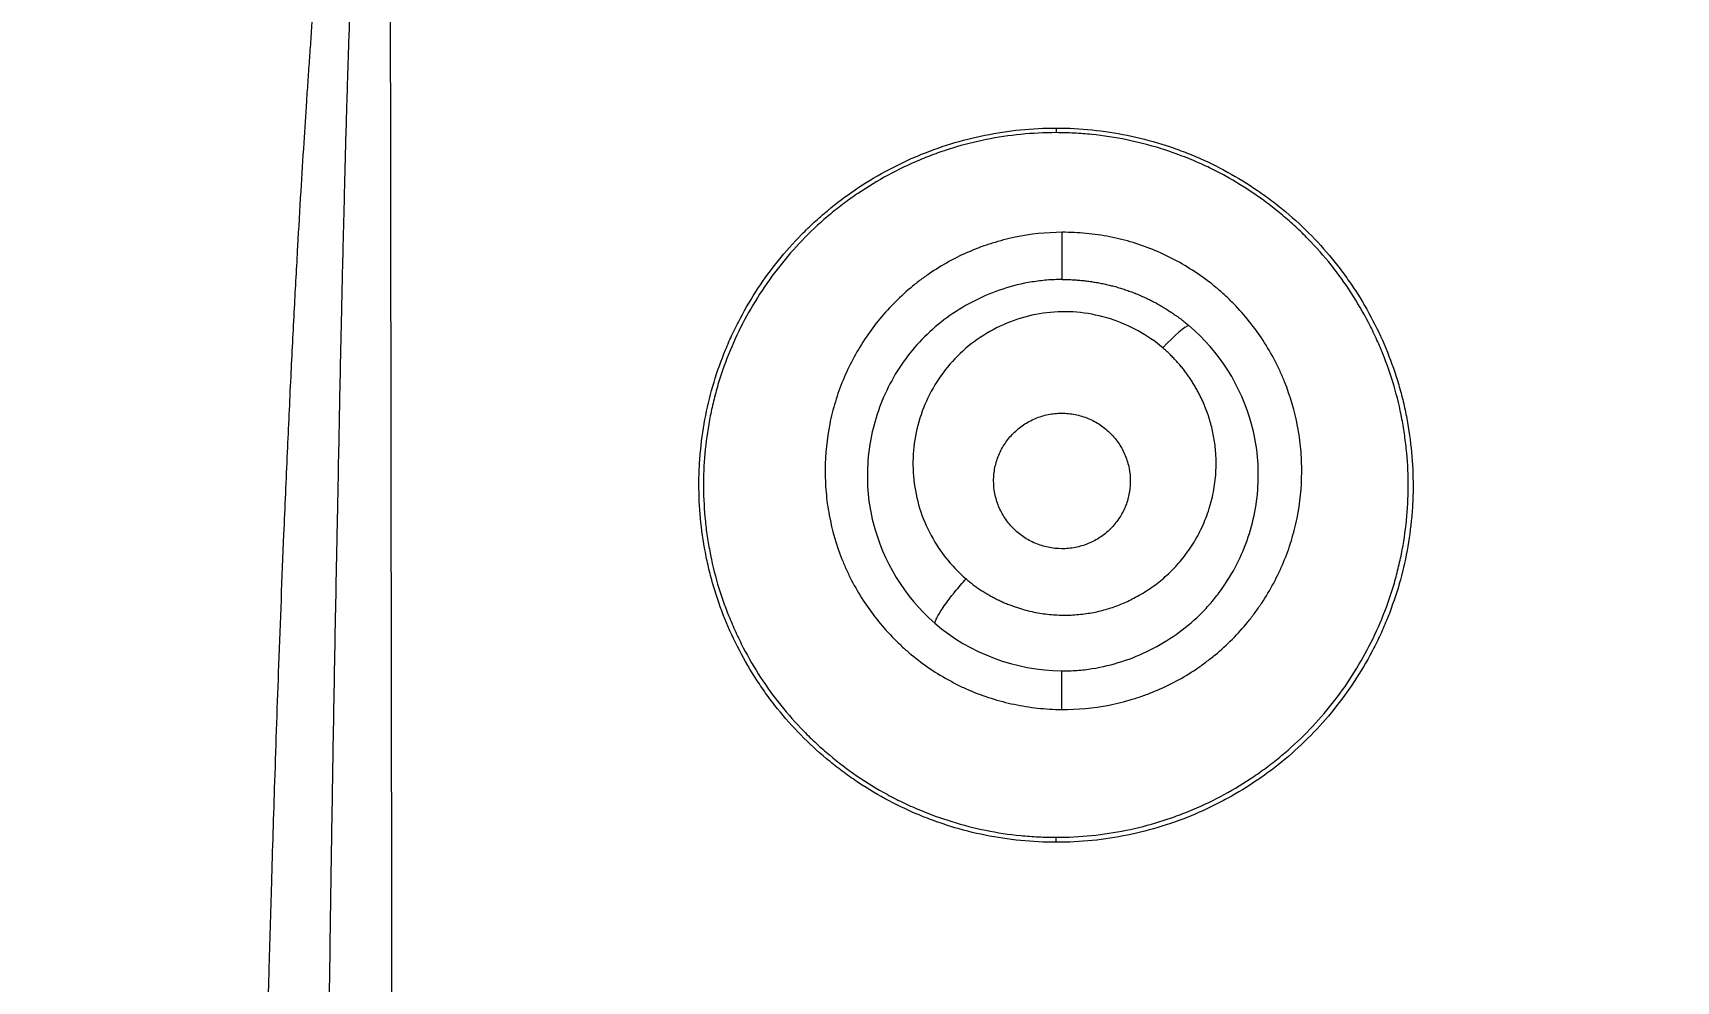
# Model space of a CAD drawing. Extents: x 541 to 1062, y 0 to 382.
# Drawn here: x 893.82 to 904.77, y 307.9 to 314.22 of the extents above; entities that cross this region are included whole.
import ezdxf

# ---------------------------------------------------------------- set-up
doc = ezdxf.new("R2010")
doc.units = 0
doc.header["$LTSCALE"] = 10
doc.header["$MEASUREMENT"] = 0
doc.header["$PDMODE"] = 3
doc.header["$PDSIZE"] = -10
doc.layers.get('0').update_dxf_attribs({"linetype": 'CONTINUOUS'})
doc.layers.get('DEFPOINTS').update_dxf_attribs({"linetype": 'CONTINUOUS'})
doc.layers.add('1', color=7, linetype='CONTINUOUS')
doc.styles.add('Daelim Dimension', font='')
doc.styles.get('Daelim Dimension').set_extended_font_data('NanumGothic')
doc.dimstyles.new('DEFAULT', dxfattribs={"dimscale": 2, "dimtxt": 2, "dimasz": 2, "dimexe": 0, "dimexo": 2, "dimgap": 1, "dimtad": 1, "dimdec": 1, "dimzin": 9, "dimdsep": 46, "dimtxsty": 'Daelim Dimension', "dimcen": 0.5, "dimclrd": 252, "dimclre": 252, "dimclrt": 3, "dimadec": 1, "dimazin": 0, "dimtfac": 1, "dimtdec": 1, "dimtix": 1, "dimtmove": 0, "dimatfit": 3, "dimfxl": 1, "dimtolj": 1, "dimtzin": 1, "dimlwd": 9, "dimlwe": 9, "dimarcsym": 0})

# ---------------------------------------------------------------- blocks, each defined once
blk = doc.blocks.new('*D10')
at = {"color": 5, "linetype": 'ByBlock', "lineweight": 9, "ltscale": 0.5, "transparency": 16777216}
for p, q in [((845.7, 280.073), (845.7, 341.221)), ((849.7, 341.221), (941.7, 341.221)), ((945.7, 280.074), (945.7, 341.221))]:
    blk.add_line(p, q, dxfattribs=at)
at = {"color": 5, "ltscale": 0.5, "transparency": 16777216}
for points in [[(849.7, 341.887), (849.7, 340.554), (845.7, 341.221)], [(941.7, 341.887), (941.7, 340.554), (945.7, 341.221)]]:
    blk.add_solid(points, dxfattribs=at)
at = {"layer": 'DEFPOINTS', "color": 0, "ltscale": 0.5, "transparency": 16777216}
for p in [(945.7, 341.221), (845.7, 276.073), (945.7, 276.074)]:
    blk.add_point(p, dxfattribs=at)
at = {"color": 7, "ltscale": 0.5, "transparency": 16777216, "insert": (895.7, 346.221), "char_height": 6, "attachment_point": 5, "style": 'Daelim Dimension'}
blk.add_mtext('\\A1;%%C100', dxfattribs=at)

msp = doc.modelspace()

# ---------------------------------------------------------------- linework, layer by layer
at = {"layer": '1', "color": 7, "linetype": 'Continuous', "lineweight": 13}
for p, q in [((900.641, 313.586), (900.641, 313.555)), ((900.679, 312.576), (900.679, 312.891)), ((900.676, 309.967), (900.676, 309.71)), ((900.641, 308.825), (900.641, 308.858))]:
    msp.add_line(p, q, dxfattribs=at)
at = {"layer": '1', "color": 7, "linetype": 'Continuous', "lineweight": 18}
for radius, start, end in [(45.353, 90, 267.6206), (45.353, 272.3738, 90), (41.78, 282.5334, 97.4666), (41.2, 90, 267.3523), (41.2, 272.6477, 90)]:
    msp.add_arc((895.7, 276.074), radius, start, end, dxfattribs=at)
at = {"layer": '1', "color": 7, "linetype": 'Continuous', "lineweight": 13}
msp.add_ellipse((901.339, 312.04), major_axis=(0.195, 0.228), ratio=0.145294, start_param=0.176647, end_param=1.338739, dxfattribs=at)
at = {"layer": '1', "color": 7, "linetype": 'Continuous', "lineweight": 18}
for points, weights in [([(895.7, 326.074), (868.439, 326.074), (845.7, 307.335), (845.7, 276.074)], [1, 0.732970788325, 0.639202598139, 0.718695429443]), ([(945.7, 276.074), (945.7, 307.335), (922.962, 326.074), (895.7, 326.074)], [0.718695432068, 0.639202599743, 0.732970789054, 1]), ([(895.7, 321.97), (847.662, 321.97), (829.279, 277.589), (863.247, 243.621)], [1, 0.588455621577, 0.588455621577, 1]), ([(928.153, 243.621), (962.121, 277.589), (943.738, 321.97), (895.7, 321.97)], [1, 0.588455621576, 0.588455621576, 1])]:
    msp.add_rational_spline(points, weights, degree=3, dxfattribs=at)
at = {"layer": '1', "color": 7, "linetype": 'Continuous', "lineweight": 13}
for points, knots in [([(853.335, 276.074), (853.335, 278.847), (853.608, 281.62), (854.69, 287.059), (855.499, 289.725), (857.621, 294.849), (858.934, 297.306), (862.015, 301.917), (863.783, 304.07), (867.704, 307.992), (869.858, 309.759), (874.469, 312.84), (876.926, 314.154), (882.05, 316.276), (884.716, 317.085), (890.155, 318.167), (892.927, 318.44), (895.7, 318.44)], [0, 0, 0, 0, 0.125, 0.125, 0.25, 0.25, 0.375, 0.375, 0.5, 0.5, 0.625, 0.625, 0.75, 0.75, 0.875, 0.875, 1, 1, 1, 1]), ([(895.7, 318.44), (898.473, 318.44), (901.246, 318.167), (906.685, 317.085), (909.351, 316.276), (914.474, 314.154), (916.932, 312.84), (921.543, 309.759), (923.696, 307.992), (927.618, 304.07), (929.385, 301.917), (932.466, 297.306), (933.779, 294.849), (935.902, 289.725), (936.71, 287.059), (937.792, 281.62), (938.065, 278.847), (938.065, 276.074)], [0, 0, 0, 0, 0.125, 0.125, 0.25, 0.25, 0.375, 0.375, 0.5, 0.5, 0.625, 0.625, 0.75, 0.75, 0.875, 0.875, 1, 1, 1, 1]), ([(896.199, 316.736), (896.199, 316.675), (896.199, 316.553), (896.199, 316.37), (896.2, 316.187), (896.2, 316.006), (896.2, 315.825), (896.2, 315.644), (896.2, 315.465), (896.201, 315.286), (896.201, 315.107), (896.201, 314.93), (896.201, 314.753), (896.202, 314.577), (896.202, 314.401), (896.202, 314.226), (896.202, 314.052), (896.202, 313.878), (896.203, 313.706), (896.203, 313.534), (896.203, 313.362), (896.203, 313.191), (896.203, 313.021), (896.204, 312.852), (896.204, 312.683), (896.204, 312.515), (896.204, 312.348), (896.205, 312.181), (896.205, 312.016), (896.205, 311.85), (896.205, 311.686), (896.205, 311.522), (896.206, 311.359), (896.206, 311.197), (896.206, 311.035), (896.206, 310.874), (896.206, 310.714), (896.207, 310.555), (896.207, 310.396), (896.207, 310.238), (896.207, 310.08), (896.207, 309.924), (896.208, 309.768), (896.208, 309.612), (896.208, 309.458), (896.208, 309.304), (896.209, 309.151), (896.209, 308.999), (896.209, 308.847), (896.209, 308.696), (896.209, 308.546), (896.21, 308.397), (896.21, 308.248), (896.21, 308.1), (896.21, 307.953), (896.21, 307.806), (896.211, 307.66), (896.211, 307.515), (896.211, 307.371), (896.211, 307.227), (896.211, 307.084), (896.212, 306.942), (896.212, 306.801), (896.212, 306.66), (896.212, 306.52), (896.212, 306.381), (896.213, 306.242), (896.213, 306.104), (896.213, 305.967), (896.213, 305.831), (896.213, 305.695), (896.214, 305.561), (896.214, 305.427), (896.214, 305.293), (896.214, 305.161), (896.214, 305.029), (896.215, 304.941), (896.215, 304.897)], [0, 0, 0, 0, 0.015717, 0.031369, 0.046957, 0.06248, 0.077939, 0.093334, 0.108664, 0.12393, 0.139132, 0.154269, 0.169341, 0.184349, 0.199293, 0.214173, 0.228988, 0.243738, 0.258424, 0.273046, 0.287603, 0.302096, 0.316525, 0.330889, 0.345188, 0.359424, 0.373594, 0.387701, 0.401743, 0.41572, 0.429634, 0.443482, 0.457267, 0.470987, 0.484642, 0.498233, 0.51176, 0.525222, 0.53862, 0.551953, 0.565222, 0.578427, 0.591567, 0.604643, 0.617654, 0.630601, 0.643483, 0.656302, 0.669055, 0.681744, 0.694369, 0.70693, 0.719425, 0.731857, 0.744224, 0.756527, 0.768765, 0.780939, 0.793048, 0.805093, 0.817074, 0.82899, 0.840842, 0.852629, 0.864352, 0.87601, 0.887604, 0.899134, 0.910599, 0.921999, 0.933336, 0.944607, 0.955815, 0.966958, 0.978036, 0.98905, 1, 1, 1, 1]), ([(895.328, 305.023), (895.329, 305.078), (895.331, 305.191), (895.334, 305.36), (895.338, 305.532), (895.341, 305.706), (895.345, 305.882), (895.349, 306.06), (895.353, 306.24), (895.357, 306.423), (895.361, 306.608), (895.365, 306.795), (895.369, 306.984), (895.374, 307.175), (895.379, 307.369), (895.384, 307.564), (895.389, 307.762), (895.398, 308.091), (895.412, 308.581), (895.433, 309.263), (895.46, 310.039), (895.488, 310.77), (895.516, 311.41), (895.539, 311.912), (895.562, 312.37), (895.585, 312.782), (895.606, 313.15), (895.626, 313.473), (895.642, 313.721), (895.655, 313.91), (895.665, 314.053), (895.675, 314.197), (895.684, 314.341), (895.694, 314.476), (895.703, 314.604), (895.712, 314.724), (895.722, 314.843), (895.732, 314.962), (895.742, 315.082), (895.753, 315.202), (895.765, 315.324), (895.777, 315.445), (895.79, 315.563), (895.804, 315.68), (895.817, 315.794), (895.832, 315.905), (895.846, 316.014), (895.862, 316.121), (895.877, 316.226), (895.893, 316.328), (895.91, 316.427), (895.927, 316.525), (895.938, 316.589), (895.944, 316.62)], [0, 0, 0, 0, 0.014175, 0.028544, 0.043108, 0.057865, 0.072817, 0.087962, 0.103301, 0.118833, 0.134559, 0.150477, 0.166589, 0.182894, 0.199391, 0.216081, 0.232963, 0.250037, 0.300206, 0.358598, 0.425191, 0.499955, 0.547181, 0.590552, 0.630077, 0.665764, 0.697619, 0.725648, 0.749859, 0.762374, 0.774885, 0.787393, 0.799897, 0.812397, 0.822838, 0.833274, 0.843703, 0.854126, 0.864544, 0.874956, 0.885769, 0.896382, 0.906795, 0.917008, 0.927021, 0.936835, 0.94645, 0.955868, 0.965088, 0.97411, 0.982936, 0.991566, 1, 1, 1, 1]), ([(900.679, 312.576), (900.645, 312.576), (900.612, 312.575), (900.545, 312.569), (900.512, 312.565), (900.413, 312.549), (900.218, 312.502), (899.98, 312.381), (899.827, 312.256), (899.733, 312.165), (899.689, 312.117), (899.571, 311.962), (899.445, 311.731), (899.391, 311.473), (899.38, 311.278), (899.381, 311.213), (899.393, 311.083), (899.45, 310.759), (899.626, 310.463), (899.832, 310.285)], [0, 0, 0, 0, 0.03125, 0.03125, 0.0625, 0.0625, 0.125, 0.25, 0.3125, 0.3125, 0.375, 0.375, 0.5, 0.625, 0.625, 0.6875, 0.6875, 0.75, 1, 1, 1, 1]), ([(900.679, 312.576), (900.685, 312.576), (900.696, 312.576), (900.713, 312.576), (900.73, 312.576), (900.747, 312.575), (900.764, 312.574), (900.781, 312.573), (900.798, 312.571), (900.815, 312.57), (900.832, 312.568), (900.849, 312.566), (900.866, 312.564), (900.883, 312.561), (900.9, 312.558), (900.917, 312.556), (900.934, 312.552), (900.951, 312.549), (900.968, 312.545), (900.984, 312.541), (901.001, 312.537), (901.018, 312.533), (901.035, 312.529), (901.051, 312.524), (901.068, 312.519), (901.084, 312.514), (901.101, 312.508), (901.117, 312.502), (901.133, 312.497), (901.15, 312.491), (901.166, 312.484), (901.182, 312.478), (901.198, 312.471), (901.214, 312.464), (901.23, 312.457), (901.246, 312.449), (901.261, 312.442), (901.277, 312.434), (901.292, 312.426), (901.308, 312.418), (901.323, 312.409), (901.338, 312.4), (901.353, 312.392), (901.368, 312.382), (901.383, 312.373), (901.398, 312.364), (901.413, 312.354), (901.427, 312.344), (901.441, 312.334), (901.456, 312.324), (901.47, 312.313), (901.484, 312.302), (901.498, 312.292), (901.511, 312.28), (901.52, 312.273), (901.525, 312.269)], [0, 0, 0, 0, 0.018475, 0.036965, 0.05547, 0.073989, 0.092523, 0.111071, 0.129635, 0.148213, 0.166806, 0.185414, 0.204036, 0.222674, 0.241326, 0.259994, 0.278677, 0.297374, 0.316087, 0.334815, 0.353558, 0.372316, 0.391089, 0.409878, 0.428682, 0.447501, 0.466335, 0.485185, 0.50405, 0.522931, 0.541827, 0.560738, 0.579665, 0.598607, 0.617565, 0.636538, 0.655527, 0.674531, 0.693551, 0.712586, 0.731637, 0.750704, 0.769787, 0.788885, 0.807998, 0.827128, 0.846273, 0.865433, 0.88461, 0.903802, 0.92301, 0.942234, 0.961474, 0.980729, 1, 1, 1, 1]), ([(900.676, 309.968), (900.71, 309.967), (900.744, 309.968), (900.813, 309.973), (900.846, 309.977), (900.947, 309.993), (901.146, 310.041), (901.391, 310.164), (901.573, 310.314), (901.642, 310.387), (901.686, 310.437), (901.707, 310.463), (901.806, 310.596), (901.931, 310.831), (901.981, 311.091), (901.989, 311.287), (901.987, 311.353), (901.972, 311.484), (901.91, 311.807), (901.729, 312.097), (901.525, 312.269)], [0, 0, 0, 0, 0.03125, 0.03125, 0.0625, 0.0625, 0.125, 0.25, 0.3125, 0.34375, 0.34375, 0.375, 0.375, 0.5, 0.625, 0.625, 0.6875, 0.6875, 0.75, 1, 1, 1, 1]), ([(899.832, 310.285), (899.832, 310.289), (899.834, 310.294), (899.839, 310.308), (899.842, 310.316), (899.853, 310.336), (899.859, 310.347), (899.875, 310.373), (899.884, 310.386), (899.904, 310.416), (899.916, 310.431), (899.939, 310.462), (899.952, 310.478), (899.977, 310.509), (899.99, 310.525), (900.015, 310.554), (900.028, 310.568), (900.04, 310.581)], [0, 0, 0, 0, 0.125, 0.125, 0.25, 0.25, 0.375, 0.375, 0.5, 0.5, 0.625, 0.625, 0.75, 0.75, 0.875, 0.875, 1, 1, 1, 1])]:
    msp.add_open_spline(points, degree=3, knots=knots, dxfattribs=at)
at = {"layer": '1', "color": 7, "linetype": 'Continuous', "lineweight": 18}
for points, knots in [([(896.202, 316.897), (897.784, 316.867), (899.363, 316.745), (902.497, 316.318), (904.05, 316.014), (907.11, 315.226), (908.617, 314.744), (911.562, 313.607), (913.001, 312.953), (915.792, 311.483), (917.144, 310.667), (919.743, 308.884), (920.99, 307.917), (923.362, 305.846), (924.488, 304.742), (926.601, 302.412), (927.59, 301.186), (928.503, 299.907)], [0, 0, 0, 0, 0.125, 0.125, 0.25, 0.25, 0.375, 0.375, 0.5, 0.5, 0.625, 0.625, 0.75, 0.75, 0.875, 0.875, 1, 1, 1, 1]), ([(896.199, 316.736), (899.363, 316.692), (902.534, 316.27), (908.607, 314.734), (911.533, 313.624), (917.157, 310.695), (919.746, 308.931), (923.298, 305.856), (924.429, 304.758), (926.035, 303.005), (926.554, 302.406), (927.31, 301.489), (927.558, 301.18), (928.04, 300.551), (928.282, 300.236), (928.503, 299.907)], [0, 0, 0, 0, 0.25, 0.25, 0.5, 0.5, 0.75, 0.75, 0.875, 0.875, 0.9375, 0.9375, 0.96875, 0.96875, 1, 1, 1, 1]), ([(895.765, 304.952), (895.765, 304.968), (895.765, 304.998), (895.766, 305.044), (895.766, 305.091), (895.767, 305.137), (895.767, 305.183), (895.768, 305.229), (895.768, 305.275), (895.768, 305.321), (895.769, 305.367), (895.769, 305.413), (895.77, 305.459), (895.77, 305.505), (895.771, 305.551), (895.771, 305.597), (895.772, 305.643), (895.772, 305.689), (895.773, 305.735), (895.773, 305.781), (895.774, 305.828), (895.774, 305.874), (895.774, 305.92), (895.775, 305.966), (895.775, 306.012), (895.776, 306.058), (895.776, 306.104), (895.777, 306.15), (895.777, 306.196), (895.778, 306.242), (895.778, 306.288), (895.779, 306.334), (895.779, 306.38), (895.78, 306.425), (895.78, 306.471), (895.781, 306.517), (895.781, 306.563), (895.782, 306.609), (895.783, 306.655), (895.783, 306.701), (895.784, 306.747), (895.784, 306.793), (895.785, 306.839), (895.785, 306.885), (895.786, 306.931), (895.786, 306.977), (895.787, 307.023), (895.787, 307.069), (895.788, 307.114), (895.789, 307.16), (895.789, 307.206), (895.79, 307.252), (895.79, 307.298), (895.791, 307.344), (895.791, 307.39), (895.792, 307.436), (895.793, 307.481), (895.793, 307.527), (895.794, 307.573), (895.794, 307.619), (895.795, 307.665), (895.796, 307.711), (895.796, 307.757), (895.797, 307.802), (895.797, 307.848), (895.798, 307.894), (895.799, 307.94), (895.799, 307.986), (895.8, 308.031), (895.801, 308.077), (895.801, 308.123), (895.802, 308.169), (895.802, 308.215), (895.803, 308.26), (895.804, 308.306), (895.804, 308.352), (895.805, 308.398), (895.806, 308.443), (895.806, 308.489), (895.807, 308.535), (895.808, 308.581), (895.808, 308.626), (895.809, 308.672), (895.81, 308.718), (895.811, 308.764), (895.811, 308.809), (895.812, 308.855), (895.813, 308.901), (895.813, 308.946), (895.814, 308.992), (895.815, 309.038), (895.816, 309.083), (895.816, 309.129), (895.817, 309.175), (895.818, 309.221), (895.819, 309.266), (895.819, 309.312), (895.82, 309.358), (895.821, 309.403), (895.822, 309.449), (895.822, 309.494), (895.823, 309.54), (895.824, 309.586), (895.825, 309.631), (895.826, 309.677), (895.826, 309.723), (895.827, 309.768), (895.828, 309.814), (895.829, 309.859), (895.83, 309.905), (895.83, 309.951), (895.831, 309.996), (895.832, 310.042), (895.833, 310.087), (895.834, 310.133), (895.835, 310.178), (895.835, 310.224), (895.836, 310.27), (895.837, 310.315), (895.838, 310.361), (895.839, 310.406), (895.84, 310.452), (895.841, 310.497), (895.842, 310.543), (895.842, 310.588), (895.843, 310.634), (895.844, 310.679), (895.845, 310.725), (895.846, 310.77), (895.847, 310.821), (895.848, 310.877), (895.85, 310.962), (895.853, 311.123), (895.858, 311.371), (895.864, 311.688), (895.871, 312.036), (895.879, 312.412), (895.889, 312.821), (895.9, 313.26), (895.909, 313.62), (895.918, 313.893), (895.923, 314.074), (895.93, 314.268), (895.938, 314.474), (895.947, 314.692), (895.957, 314.922), (895.972, 315.221), (895.992, 315.56), (896.015, 315.91), (896.036, 316.186), (896.053, 316.387), (896.064, 316.515), (896.07, 316.575), (896.072, 316.593)], [0, 0, 0, 0, 0.003907, 0.007815, 0.011722, 0.015629, 0.019537, 0.023444, 0.027351, 0.031258, 0.035166, 0.039073, 0.04298, 0.046887, 0.050794, 0.054701, 0.058609, 0.062516, 0.066423, 0.07033, 0.074237, 0.078144, 0.082051, 0.085958, 0.089865, 0.093772, 0.097679, 0.101586, 0.105493, 0.109399, 0.113306, 0.117213, 0.12112, 0.125027, 0.128933, 0.13284, 0.136747, 0.140654, 0.14456, 0.148467, 0.152374, 0.15628, 0.160187, 0.164093, 0.168, 0.171907, 0.175813, 0.17972, 0.183626, 0.187532, 0.191439, 0.195345, 0.199252, 0.203158, 0.207064, 0.210971, 0.214877, 0.218783, 0.22269, 0.226596, 0.230502, 0.234408, 0.238314, 0.24222, 0.246127, 0.250033, 0.253939, 0.257845, 0.261751, 0.265657, 0.269563, 0.273469, 0.277375, 0.281281, 0.285186, 0.289092, 0.292998, 0.296904, 0.30081, 0.304715, 0.308621, 0.312527, 0.316432, 0.320338, 0.324244, 0.328149, 0.332055, 0.33596, 0.339866, 0.343771, 0.347677, 0.351582, 0.355488, 0.359393, 0.363299, 0.367204, 0.371109, 0.375015, 0.37892, 0.382825, 0.38673, 0.390635, 0.394541, 0.398446, 0.402351, 0.406256, 0.410161, 0.414066, 0.417971, 0.421876, 0.425781, 0.429686, 0.433591, 0.437495, 0.4414, 0.445305, 0.44921, 0.453115, 0.457019, 0.460924, 0.464829, 0.468733, 0.472638, 0.476543, 0.480447, 0.484352, 0.488256, 0.492161, 0.496065, 0.499969, 0.5052, 0.510598, 0.521893, 0.546481, 0.574462, 0.603651, 0.636259, 0.671516, 0.70942, 0.749973, 0.764611, 0.780325, 0.797114, 0.814977, 0.83391, 0.853911, 0.874975, 0.91197, 0.942477, 0.966515, 0.984104, 0.995262, 1, 1, 1, 1]), ([(900.641, 308.825), (900.561, 308.825), (900.481, 308.829), (900.323, 308.845), (900.167, 308.868), (900.013, 308.907), (899.899, 308.943), (899.861, 308.956), (899.786, 308.983), (899.749, 308.997), (899.64, 309.044), (899.498, 309.112), (899.364, 309.194), (899.266, 309.261), (899.234, 309.284), (899.171, 309.332), (899.14, 309.356), (899.05, 309.432), (898.935, 309.538), (898.832, 309.654), (898.759, 309.745), (898.735, 309.776), (898.689, 309.84), (898.667, 309.872), (898.603, 309.97), (898.525, 310.104), (898.428, 310.313), (898.378, 310.458), (898.345, 310.57), (898.335, 310.607), (898.317, 310.682), (898.309, 310.72), (898.287, 310.833), (898.265, 310.984), (898.259, 311.136), (898.259, 311.251), (898.26, 311.29), (898.264, 311.366), (898.267, 311.405), (898.278, 311.52), (898.301, 311.671), (898.356, 311.893), (898.407, 312.037), (898.444, 312.126), (898.451, 312.144), (898.467, 312.18), (898.475, 312.197), (898.5, 312.25), (898.517, 312.284), (898.571, 312.386), (898.649, 312.519), (898.74, 312.643), (898.837, 312.762), (898.888, 312.82), (898.971, 312.904), (898.999, 312.931), (899.056, 312.984), (899.086, 313.01), (899.175, 313.084), (899.299, 313.178), (899.432, 313.259), (899.536, 313.315), (899.571, 313.333), (899.624, 313.359), (899.642, 313.367), (899.679, 313.384), (899.769, 313.423), (899.936, 313.484), (900.088, 313.522), (900.243, 313.554), (900.321, 313.566), (900.481, 313.582), (900.561, 313.586), (900.641, 313.586)], [0, 0, 0, 0, 0.03125, 0.03125, 0.0625, 0.09375, 0.09375, 0.109375, 0.109375, 0.125, 0.125, 0.15625, 0.1875, 0.1875, 0.203125, 0.203125, 0.21875, 0.21875, 0.25, 0.28125, 0.28125, 0.296875, 0.296875, 0.3125, 0.3125, 0.34375, 0.375, 0.40625, 0.40625, 0.421875, 0.421875, 0.4375, 0.4375, 0.46875, 0.5, 0.5, 0.515625, 0.515625, 0.53125, 0.53125, 0.5625, 0.59375, 0.625, 0.625, 0.632813, 0.632813, 0.640625, 0.640625, 0.65625, 0.65625, 0.6875, 0.71875, 0.71875, 0.75, 0.75, 0.765625, 0.765625, 0.78125, 0.78125, 0.8125, 0.84375, 0.84375, 0.859375, 0.859375, 0.867188, 0.867188, 0.875, 0.90625, 0.9375, 0.9375, 0.96875, 0.96875, 1, 1, 1, 1]), ([(900.641, 313.586), (900.721, 313.586), (900.88, 313.577), (901.115, 313.541), (901.268, 313.502), (901.383, 313.467), (901.421, 313.454), (901.495, 313.426), (901.532, 313.412), (901.642, 313.365), (901.783, 313.296), (901.918, 313.214), (902.015, 313.147), (902.047, 313.124), (902.11, 313.076), (902.141, 313.052), (902.231, 312.976), (902.346, 312.869), (902.449, 312.753), (902.522, 312.662), (902.545, 312.631), (902.591, 312.567), (902.613, 312.535), (902.677, 312.437), (902.755, 312.303), (902.851, 312.094), (902.901, 311.949), (902.934, 311.838), (902.944, 311.8), (902.962, 311.725), (902.97, 311.688), (902.991, 311.575), (903.012, 311.425), (903.019, 311.273), (903.019, 311.158), (903.018, 311.12), (903.014, 311.043), (903.011, 311.005), (902.999, 310.891), (902.977, 310.74), (902.922, 310.519), (902.871, 310.375), (902.834, 310.286), (902.827, 310.268), (902.811, 310.233), (902.804, 310.215), (902.779, 310.163), (902.762, 310.129), (902.708, 310.027), (902.63, 309.895), (902.54, 309.771), (902.443, 309.651), (902.392, 309.593), (902.282, 309.482), (902.225, 309.429), (902.106, 309.329), (901.982, 309.236), (901.849, 309.154), (901.746, 309.098), (901.711, 309.08), (901.657, 309.054), (901.639, 309.045), (901.603, 309.029), (901.513, 308.989), (901.346, 308.928), (901.194, 308.889), (901.039, 308.857), (900.961, 308.845), (900.801, 308.829), (900.721, 308.825), (900.641, 308.825)], [0, 0, 0, 0, 0.03125, 0.0625, 0.09375, 0.09375, 0.109375, 0.109375, 0.125, 0.125, 0.15625, 0.1875, 0.1875, 0.203125, 0.203125, 0.21875, 0.21875, 0.25, 0.28125, 0.28125, 0.296875, 0.296875, 0.3125, 0.3125, 0.34375, 0.375, 0.40625, 0.40625, 0.421875, 0.421875, 0.4375, 0.4375, 0.46875, 0.5, 0.5, 0.515625, 0.515625, 0.53125, 0.53125, 0.5625, 0.59375, 0.625, 0.625, 0.632812, 0.632812, 0.640625, 0.640625, 0.65625, 0.65625, 0.6875, 0.71875, 0.71875, 0.75, 0.75, 0.78125, 0.78125, 0.8125, 0.84375, 0.84375, 0.859375, 0.859375, 0.867187, 0.867187, 0.875, 0.90625, 0.9375, 0.9375, 0.96875, 0.96875, 1, 1, 1, 1]), ([(900.641, 313.555), (900.562, 313.555), (900.483, 313.551), (900.328, 313.536), (900.174, 313.513), (900.023, 313.475), (899.911, 313.44), (899.874, 313.428), (899.8, 313.401), (899.764, 313.387), (899.657, 313.342), (899.518, 313.275), (899.386, 313.195), (899.29, 313.131), (899.259, 313.108), (899.212, 313.073), (899.197, 313.061), (899.166, 313.037), (899.091, 312.977), (898.965, 312.86), (898.863, 312.747), (898.767, 312.629), (898.722, 312.567), (898.637, 312.439), (898.598, 312.374), (898.527, 312.24), (898.463, 312.104), (898.412, 311.961), (898.379, 311.853), (898.369, 311.816), (898.351, 311.742), (898.342, 311.705), (898.305, 311.519), (898.29, 311.37), (898.289, 311.144), (898.292, 311.068), (898.301, 310.973), (898.303, 310.954), (898.307, 310.916), (898.314, 310.86), (898.324, 310.804), (898.345, 310.692), (898.38, 310.545), (898.43, 310.402), (898.473, 310.296), (898.488, 310.261), (898.52, 310.191), (898.537, 310.156), (898.59, 310.054), (898.667, 309.922), (898.801, 309.736), (898.904, 309.621), (898.985, 309.537), (899.013, 309.51), (899.07, 309.457), (899.099, 309.432), (899.188, 309.357), (899.312, 309.263), (899.444, 309.182), (899.547, 309.126), (899.581, 309.109), (899.652, 309.074), (899.688, 309.058), (899.797, 309.012), (899.944, 308.959), (900.17, 308.901), (900.325, 308.877), (900.443, 308.866), (900.483, 308.863), (900.562, 308.859), (900.601, 308.858), (900.641, 308.858)], [0, 0, 0, 0, 0.03125, 0.03125, 0.0625, 0.09375, 0.09375, 0.109375, 0.109375, 0.125, 0.125, 0.15625, 0.1875, 0.1875, 0.203125, 0.203125, 0.210937, 0.210937, 0.21875, 0.25, 0.28125, 0.28125, 0.3125, 0.3125, 0.34375, 0.34375, 0.375, 0.40625, 0.40625, 0.421875, 0.421875, 0.4375, 0.4375, 0.5, 0.5, 0.53125, 0.53125, 0.539062, 0.539062, 0.546875, 0.5625, 0.5625, 0.59375, 0.625, 0.625, 0.640625, 0.640625, 0.65625, 0.65625, 0.6875, 0.71875, 0.75, 0.75, 0.765625, 0.765625, 0.78125, 0.78125, 0.8125, 0.84375, 0.84375, 0.859375, 0.859375, 0.875, 0.875, 0.90625, 0.9375, 0.96875, 0.96875, 0.984375, 0.984375, 1, 1, 1, 1]), ([(900.641, 308.858), (900.72, 308.858), (900.798, 308.862), (900.953, 308.878), (901.107, 308.901), (901.257, 308.94), (901.369, 308.974), (901.406, 308.987), (901.48, 309.014), (901.516, 309.028), (901.623, 309.073), (901.762, 309.14), (901.893, 309.22), (901.989, 309.285), (902.02, 309.307), (902.066, 309.342), (902.082, 309.354), (902.112, 309.378), (902.187, 309.439), (902.313, 309.555), (902.465, 309.725), (902.555, 309.848), (902.64, 309.976), (902.678, 310.042), (902.749, 310.175), (902.813, 310.312), (902.864, 310.454), (902.897, 310.562), (902.907, 310.599), (902.925, 310.673), (902.934, 310.71), (902.971, 310.895), (902.986, 311.044), (902.987, 311.27), (902.984, 311.345), (902.975, 311.44), (902.973, 311.459), (902.968, 311.497), (902.961, 311.553), (902.952, 311.609), (902.931, 311.721), (902.895, 311.867), (902.846, 312.01), (902.803, 312.116), (902.788, 312.151), (902.756, 312.221), (902.74, 312.255), (902.686, 312.358), (902.609, 312.49), (902.476, 312.675), (902.374, 312.79), (902.306, 312.86), (902.293, 312.873), (902.265, 312.901), (902.251, 312.914), (902.208, 312.954), (902.179, 312.979), (902.09, 313.054), (901.967, 313.148), (901.835, 313.229), (901.733, 313.285), (901.698, 313.303), (901.628, 313.337), (901.592, 313.353), (901.483, 313.399), (901.337, 313.453), (901.111, 313.511), (900.956, 313.535), (900.838, 313.547), (900.799, 313.55), (900.72, 313.554), (900.68, 313.555), (900.641, 313.555)], [0, 0, 0, 0, 0.03125, 0.03125, 0.0625, 0.09375, 0.09375, 0.109375, 0.109375, 0.125, 0.125, 0.15625, 0.1875, 0.1875, 0.203125, 0.203125, 0.210937, 0.210937, 0.21875, 0.25, 0.28125, 0.3125, 0.3125, 0.34375, 0.34375, 0.375, 0.40625, 0.40625, 0.421875, 0.421875, 0.4375, 0.4375, 0.5, 0.5, 0.53125, 0.53125, 0.539062, 0.539062, 0.546875, 0.5625, 0.5625, 0.59375, 0.625, 0.625, 0.640625, 0.640625, 0.65625, 0.65625, 0.6875, 0.71875, 0.75, 0.75, 0.757813, 0.757813, 0.765625, 0.765625, 0.78125, 0.78125, 0.8125, 0.84375, 0.84375, 0.859375, 0.859375, 0.875, 0.875, 0.90625, 0.9375, 0.96875, 0.96875, 0.984375, 0.984375, 1, 1, 1, 1]), ([(900.679, 312.891), (900.573, 312.89), (900.468, 312.879), (900.315, 312.847), (900.264, 312.834), (900.188, 312.81), (900.163, 312.802), (900.114, 312.784), (900.09, 312.774), (899.969, 312.723), (899.879, 312.673), (899.771, 312.599), (899.75, 312.584), (899.709, 312.553), (899.688, 312.536), (899.629, 312.486), (899.591, 312.451), (899.483, 312.341), (899.419, 312.262), (899.334, 312.132), (899.308, 312.088), (899.26, 311.998), (899.217, 311.906), (899.183, 311.81), (899.161, 311.737), (899.154, 311.712), (899.141, 311.663), (899.136, 311.638), (899.111, 311.513), (899.101, 311.412), (899.1, 311.26), (899.102, 311.209), (899.109, 311.132), (899.111, 311.106), (899.118, 311.056), (899.123, 311.031), (899.146, 310.905), (899.174, 310.808), (899.222, 310.689), (899.232, 310.665), (899.253, 310.618), (899.265, 310.594), (899.3, 310.525), (899.326, 310.481), (899.41, 310.351), (899.474, 310.27), (899.564, 310.176), (899.583, 310.158), (899.621, 310.122), (899.641, 310.104), (899.701, 310.054), (899.783, 309.99), (899.872, 309.935), (899.941, 309.897), (899.964, 309.885), (900.011, 309.861), (900.035, 309.85), (900.157, 309.798), (900.257, 309.766), (900.412, 309.734), (900.464, 309.725), (900.543, 309.717), (900.57, 309.714), (900.623, 309.711), (900.649, 309.71), (900.676, 309.71)], [0, 0, 0, 0, 0.0625, 0.0625, 0.09375, 0.09375, 0.109375, 0.109375, 0.125, 0.125, 0.1875, 0.1875, 0.203125, 0.203125, 0.21875, 0.21875, 0.25, 0.25, 0.3125, 0.3125, 0.34375, 0.34375, 0.375, 0.40625, 0.40625, 0.421875, 0.421875, 0.4375, 0.4375, 0.5, 0.5, 0.53125, 0.53125, 0.546875, 0.546875, 0.5625, 0.5625, 0.625, 0.625, 0.640625, 0.640625, 0.65625, 0.65625, 0.6875, 0.6875, 0.75, 0.75, 0.765625, 0.765625, 0.78125, 0.78125, 0.8125, 0.84375, 0.84375, 0.859375, 0.859375, 0.875, 0.875, 0.9375, 0.9375, 0.96875, 0.96875, 0.984375, 0.984375, 1, 1, 1, 1]), ([(900.676, 309.71), (900.783, 309.709), (900.889, 309.719), (901.044, 309.75), (901.096, 309.763), (901.172, 309.786), (901.197, 309.794), (901.247, 309.812), (901.272, 309.821), (901.394, 309.872), (901.486, 309.921), (901.595, 309.994), (901.616, 310.01), (901.658, 310.041), (901.679, 310.057), (901.74, 310.107), (901.816, 310.178), (901.885, 310.254), (901.935, 310.314), (901.95, 310.335), (901.981, 310.377), (901.996, 310.398), (902.068, 310.506), (902.116, 310.597), (902.175, 310.739), (902.193, 310.787), (902.215, 310.861), (902.222, 310.886), (902.235, 310.936), (902.24, 310.961), (902.266, 311.087), (902.276, 311.189), (902.277, 311.342), (902.275, 311.394), (902.266, 311.497), (902.259, 311.548), (902.23, 311.699), (902.201, 311.798), (902.153, 311.918), (902.143, 311.942), (902.121, 311.989), (902.109, 312.013), (902.073, 312.082), (902.047, 312.127), (901.962, 312.257), (901.897, 312.338), (901.805, 312.433), (901.786, 312.451), (901.747, 312.487), (901.727, 312.505), (901.667, 312.555), (901.583, 312.618), (901.493, 312.673), (901.423, 312.711), (901.399, 312.723), (901.351, 312.747), (901.327, 312.758), (901.204, 312.809), (901.103, 312.84), (900.972, 312.866), (900.946, 312.87), (900.893, 312.878), (900.867, 312.881), (900.787, 312.889), (900.733, 312.891), (900.679, 312.891)], [0, 0, 0, 0, 0.0625, 0.0625, 0.09375, 0.09375, 0.109375, 0.109375, 0.125, 0.125, 0.1875, 0.1875, 0.203125, 0.203125, 0.21875, 0.21875, 0.25, 0.28125, 0.28125, 0.296875, 0.296875, 0.3125, 0.3125, 0.375, 0.375, 0.40625, 0.40625, 0.421875, 0.421875, 0.4375, 0.4375, 0.5, 0.5, 0.53125, 0.53125, 0.5625, 0.5625, 0.625, 0.625, 0.640625, 0.640625, 0.65625, 0.65625, 0.6875, 0.6875, 0.75, 0.75, 0.765625, 0.765625, 0.78125, 0.78125, 0.8125, 0.84375, 0.84375, 0.859375, 0.859375, 0.875, 0.875, 0.9375, 0.9375, 0.953125, 0.953125, 0.96875, 0.96875, 1, 1, 1, 1]), ([(901.351, 312.12), (901.249, 312.207), (901.133, 312.271), (900.87, 312.355), (900.736, 312.37), (900.536, 312.351), (900.47, 312.338), (900.343, 312.3), (900.28, 312.273), (900.101, 312.178), (899.999, 312.094), (899.833, 311.892), (899.771, 311.778), (899.692, 311.524), (899.678, 311.396), (899.7, 311.135), (899.734, 311.012), (899.857, 310.771), (899.938, 310.668), (900.04, 310.581)], [0, 0, 0, 0, 0.125, 0.125, 0.25, 0.25, 0.3125, 0.3125, 0.375, 0.375, 0.5, 0.5, 0.625, 0.625, 0.75, 0.75, 0.875, 0.875, 1, 1, 1, 1]), ([(900.04, 310.581), (900.043, 310.577), (900.051, 310.571), (900.063, 310.561), (900.075, 310.551), (900.088, 310.542), (900.1, 310.533), (900.112, 310.524), (900.125, 310.515), (900.138, 310.506), (900.151, 310.498), (900.164, 310.49), (900.177, 310.482), (900.19, 310.474), (900.204, 310.466), (900.217, 310.459), (900.231, 310.452), (900.245, 310.445), (900.259, 310.438), (900.273, 310.432), (900.287, 310.425), (900.301, 310.419), (900.316, 310.413), (900.33, 310.408), (900.345, 310.402), (900.36, 310.397), (900.375, 310.392), (900.418, 310.377), (900.491, 310.358), (900.595, 310.342), (900.7, 310.337), (900.802, 310.343), (900.9, 310.358), (900.994, 310.382), (901.084, 310.415), (901.158, 310.451), (901.219, 310.486), (901.267, 310.517), (901.313, 310.55), (901.357, 310.586), (901.398, 310.624), (901.438, 310.664), (901.491, 310.725), (901.553, 310.81), (901.615, 310.925), (901.662, 311.048), (901.694, 311.175), (901.708, 311.305), (901.706, 311.424), (901.691, 311.532), (901.669, 311.627), (901.637, 311.72), (901.606, 311.79), (901.581, 311.837), (901.566, 311.864), (901.55, 311.89), (901.533, 311.916), (901.516, 311.941), (901.498, 311.966), (901.479, 311.989), (901.459, 312.013), (901.439, 312.035), (901.418, 312.057), (901.397, 312.079), (901.374, 312.1), (901.359, 312.113), (901.351, 312.12)], [0, 0, 0, 0, 0.004844, 0.009676, 0.014498, 0.019311, 0.024115, 0.028913, 0.033705, 0.038493, 0.043278, 0.04806, 0.052843, 0.057626, 0.06241, 0.067198, 0.071991, 0.076788, 0.081593, 0.086406, 0.091228, 0.096061, 0.100905, 0.105763, 0.110634, 0.115521, 0.120424, 0.125345, 0.158126, 0.190427, 0.222628, 0.255114, 0.285342, 0.315167, 0.344883, 0.374786, 0.392899, 0.410838, 0.428657, 0.446408, 0.464147, 0.481928, 0.499805, 0.541215, 0.582635, 0.624735, 0.666756, 0.708276, 0.749949, 0.781302, 0.812421, 0.843594, 0.875103, 0.884925, 0.894678, 0.904373, 0.914017, 0.923619, 0.933188, 0.942733, 0.952263, 0.961787, 0.971313, 0.980851, 0.990411, 1, 1, 1, 1]), ([(900.677, 310.782), (900.647, 310.782), (900.617, 310.785), (900.573, 310.794), (900.558, 310.798), (900.529, 310.807), (900.515, 310.812), (900.473, 310.829), (900.447, 310.844), (900.41, 310.869), (900.398, 310.878), (900.375, 310.897), (900.364, 310.907), (900.333, 310.939), (900.314, 310.962), (900.281, 311.012), (900.268, 311.038), (900.251, 311.078), (900.246, 311.092), (900.238, 311.12), (900.234, 311.135), (900.226, 311.178), (900.223, 311.207), (900.223, 311.25), (900.224, 311.265), (900.227, 311.294), (900.229, 311.309), (900.238, 311.351), (900.246, 311.379), (900.263, 311.419), (900.27, 311.433), (900.283, 311.459), (900.291, 311.471), (900.315, 311.507), (900.334, 311.53), (900.376, 311.572), (900.398, 311.591), (900.435, 311.616), (900.448, 311.623), (900.474, 311.637), (900.488, 311.644), (900.529, 311.661), (900.558, 311.67), (900.616, 311.682), (900.647, 311.685), (900.677, 311.685)], [0, 0, 0, 0, 0.0625, 0.0625, 0.09375, 0.09375, 0.125, 0.125, 0.1875, 0.1875, 0.21875, 0.21875, 0.25, 0.25, 0.3125, 0.3125, 0.375, 0.375, 0.40625, 0.40625, 0.4375, 0.4375, 0.5, 0.5, 0.53125, 0.53125, 0.5625, 0.5625, 0.625, 0.625, 0.65625, 0.65625, 0.6875, 0.6875, 0.75, 0.75, 0.8125, 0.8125, 0.84375, 0.84375, 0.875, 0.875, 0.9375, 0.9375, 1, 1, 1, 1]), ([(900.677, 311.685), (900.708, 311.685), (900.738, 311.682), (900.782, 311.673), (900.797, 311.669), (900.826, 311.661), (900.84, 311.655), (900.882, 311.638), (900.909, 311.624), (900.946, 311.599), (900.958, 311.589), (900.982, 311.57), (901.004, 311.55), (901.023, 311.528), (901.042, 311.505), (901.051, 311.493), (901.076, 311.456), (901.09, 311.429), (901.106, 311.389), (901.111, 311.375), (901.12, 311.346), (901.123, 311.332), (901.132, 311.289), (901.134, 311.26), (901.134, 311.216), (901.133, 311.201), (901.13, 311.172), (901.128, 311.158), (901.12, 311.115), (901.111, 311.087), (901.094, 311.046), (901.088, 311.033), (901.074, 311.007), (901.059, 310.982), (901.041, 310.958), (901.023, 310.936), (901.013, 310.925), (900.981, 310.893), (900.958, 310.874), (900.921, 310.85), (900.908, 310.842), (900.882, 310.828), (900.868, 310.822), (900.826, 310.804), (900.798, 310.796), (900.753, 310.787), (900.738, 310.785), (900.708, 310.782), (900.693, 310.781), (900.677, 310.782)], [0, 0, 0, 0, 0.0625, 0.0625, 0.09375, 0.09375, 0.125, 0.125, 0.1875, 0.1875, 0.21875, 0.21875, 0.25, 0.28125, 0.28125, 0.3125, 0.3125, 0.375, 0.375, 0.40625, 0.40625, 0.4375, 0.4375, 0.5, 0.5, 0.53125, 0.53125, 0.5625, 0.5625, 0.625, 0.625, 0.65625, 0.65625, 0.6875, 0.71875, 0.71875, 0.75, 0.75, 0.8125, 0.8125, 0.84375, 0.84375, 0.875, 0.875, 0.9375, 0.9375, 0.96875, 0.96875, 1, 1, 1, 1])]:
    msp.add_open_spline(points, degree=3, knots=knots, dxfattribs=at)
at = {"layer": '1', "color": 7, "linetype": 'Continuous', "lineweight": 13}
msp.add_open_spline([(899.832, 310.285), (900.064, 310.084), (900.37, 309.971), (900.676, 309.968)], degree=3, dxfattribs=at)

# ---------------------------------------------------------------- dimensions: what is measured, and where the dimension line sits
at = {"ltscale": 0.5}
dim = msp.add_linear_dim(base=(945.7, 341.221), p1=(845.7, 276.073), p2=(945.7, 276.074), text='%%C<>', dimstyle='DEFAULT', override={"dimtxt": 3, "dimclrd": 5, "dimclre": 5, "dimclrt": 7, "dimfxl": 1.25, "dimarcsym": 1}, dxfattribs=at)
dim.commit()
dim.dimension.update_dxf_attribs({"geometry": '*D10', "text_midpoint": (895.7, 346.221)})

doc.saveas('drawing.dxf')
